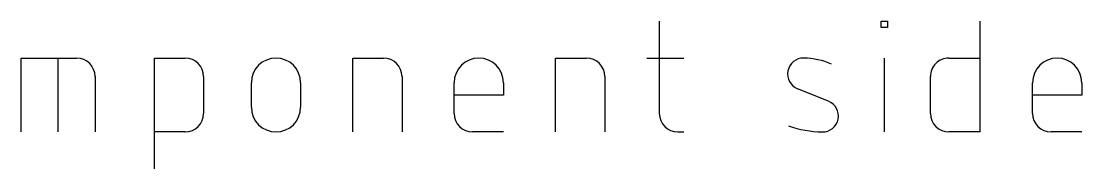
# Model space of a CAD drawing. Extents: x -4.5 to 27.6, y 0 to 62.7.
# Drawn here: x 14.75 to 27.64, y 60.91 to 62.71 of the extents above; entities that cross this region are included whole.
import ezdxf

# ---------------------------------------------------------------- set-up
doc = ezdxf.new("R2010")
doc.units = 0
doc.layers.add('21', color=253, linetype='CONTINUOUS')

msp = doc.modelspace()

# ---------------------------------------------------------------- linework, layer by layer
at = {"layer": '21'}
for p, q in [((22.5046, 62.7051), (22.5046, 61.5833)), ((25.2019, 62.6303), (25.2019, 62.7051)), ((25.2019, 62.7051), (25.2767, 62.7051)), ((25.2767, 62.6303), (25.2019, 62.6303)), ((25.2767, 62.7051), (25.2767, 62.6303)), ((26.3968, 62.7051), (26.3968, 61.3589)), ((14.7524, 61.3589), (14.7524, 62.2564)), ((14.7524, 62.2564), (15.4255, 62.2564)), ((15.2011, 61.3589), (15.2011, 62.2564)), ((16.3706, 60.9102), (16.3706, 62.2564)), ((16.3706, 62.2564), (16.7446, 62.2564)), ((18.7804, 61.3589), (18.7804, 62.2564)), ((18.7804, 62.2564), (19.1543, 62.2564)), ((21.2443, 61.3589), (21.2443, 62.2564)), ((21.2443, 62.2564), (21.6182, 62.2564)), ((22.355, 62.2564), (22.8038, 62.2564)), ((25.2393, 61.3589), (25.2393, 62.2564)), ((26.0229, 62.2564), (26.3968, 62.2564)), ((15.6498, 62.032), (15.6498, 61.3589)), ((16.969, 62.032), (16.969, 61.5833)), ((19.3787, 62.032), (19.3787, 61.3589)), ((21.8426, 62.032), (21.8426, 61.3589)), ((25.7985, 61.5833), (25.7985, 62.032)), ((17.5484, 61.6581), (17.5484, 61.9572)), ((18.1467, 61.9572), (18.1467, 61.6581)), ((20.0123, 61.5833), (20.0123, 61.9572)), ((20.6106, 61.9572), (20.6106, 61.8076)), ((24.5594, 61.7328), (24.1854, 61.8824)), ((27.0391, 61.5833), (27.0391, 61.9572)), ((27.6374, 61.9572), (27.6374, 61.8076)), ((20.6106, 61.8076), (20.0123, 61.8076)), ((27.6374, 61.8076), (27.0391, 61.8076)), ((16.7446, 61.3589), (16.3706, 61.3589)), ((20.6106, 61.3589), (20.2367, 61.3589)), ((22.729, 61.3589), (22.8038, 61.3589)), ((26.3968, 61.3589), (26.0229, 61.3589)), ((27.6374, 61.3589), (27.2635, 61.3589))]:
    msp.add_line(p, q, dxfattribs=at)
for centre, radius, start, end in [((15.4255, 62.032), 0.2244, 0, 90), ((16.7446, 62.032), 0.2244, 0, 90), ((17.8475, 61.9572), 0.2992, 0, 180), ((19.1543, 62.032), 0.2244, 0, 90), ((20.3115, 61.9572), 0.2992, 0, 180), ((21.6182, 62.032), 0.2244, 0, 90), ((24.2574, 62.0625), 0.1939, 89.181, 248.1986), ((24.2481, 61.4071), 0.8493, 65.7609, 89.181), ((26.0229, 62.032), 0.2244, 89.9992, 180), ((27.3382, 61.9572), 0.2992, 0, 180), ((24.4874, 61.5528), 0.1939, 269.181, 68.1986), ((17.8475, 61.6581), 0.2992, 180, 0), ((16.7446, 61.5833), 0.2244, 270.0008, 0), ((20.2367, 61.5833), 0.2244, 180, 270), ((22.729, 61.5833), 0.2244, 180, 270), ((26.0229, 61.5833), 0.2244, 180, 270), ((27.2635, 61.5833), 0.2244, 180, 270), ((24.5027, 62.6272), 1.2684, 250.2096, 269.181)]:
    msp.add_arc(centre, radius, start, end, dxfattribs=at)

doc.saveas('drawing.dxf')
